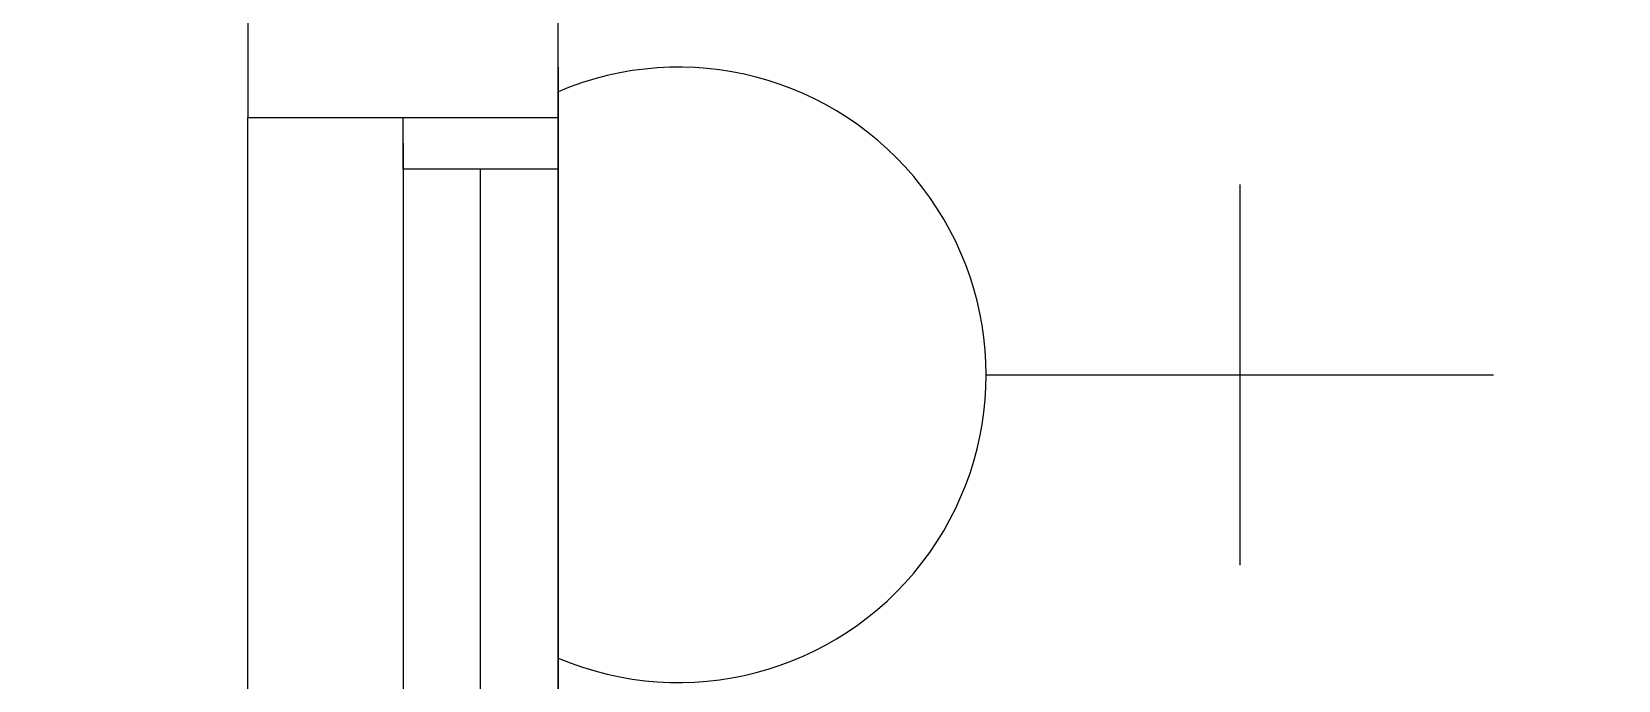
# Model space of a CAD drawing. Header units: inches. Extents: x 16928 to 514628, y -1471 to 241387.
# Drawn here: x 52780 to 54314, y 54141 to 54768 of the extents above; entities that cross this region are included whole.
import ezdxf

# ---------------------------------------------------------------- set-up
doc = ezdxf.new("R2010")
doc.units = ezdxf.units.IN
doc.header["$MEASUREMENT"] = 0
for name, color, linetype in [('12. mRspecT - LEGEND', 1, 'Continuous'), ('ELECT', 6, 'Continuous'), ('LW', 2, 'Continuous'), ('TB', 8, 'Continuous'), ('WALL', 1, 'Continuous'), ('WIN', 9, 'Continuous')]:
    doc.layers.add(name, color=color, linetype=linetype)

# ---------------------------------------------------------------- blocks, each defined once
blk = doc.blocks.new('13A SSO 300mm')
at = {"layer": 'ELECT', "color": 6}
for p, q in [((0, 413.8), (0, 904.4)), ((-184, 659.1), (184, 659.1)), ((-297.4, 0), (297.4, 0))]:
    blk.add_line(p, q, dxfattribs=at)
blk.add_arc((0, 116.3), 297.4, 336.9763, 203.0237, dxfattribs=at)

msp = doc.modelspace()

# ---------------------------------------------------------------- linework, layer by layer
at = {"layer": '12. mRspecT - LEGEND'}
msp.add_lwpolyline([(53513.8, 34610.5), (51863.6, 34610.5), (51863.6, 37610.5), (55288.6, 37610.5), (55288.6, 44260.5), (53288.6, 44260.5), (53288.6, 56110.5), (57288.6, 56110.5), (57288.6, 58610.5), (65138.6, 58610.5), (65138.6, 56785.5), (68563.3, 56785.5), (68563.6, 57160.5)], dxfattribs=at)
at = {"layer": 'LW'}
msp.add_line((52988.6, 51685.5), (52988.6, 54685.5), dxfattribs=at)
at = {"layer": 'WALL'}
msp.add_line((53288.6, 54685.5), (53288.6, 56260.5), dxfattribs=at)
msp.add_lwpolyline([(53288.6, 54685.5), (53288.6, 54835.5), (52988.6, 54835.5), (52988.6, 54685.5)], close=True, dxfattribs=at)
at = {"layer": 'WIN'}
for p, q in [((53288.6, 54685.5), (53288.6, 51685.5)), ((53138.6, 54660.5), (53138.6, 51710.5)), ((53213.6, 54095.5), (53213.6, 54635.5))]:
    msp.add_line(p, q, dxfattribs=at)
msp.add_lwpolyline([(53138.6, 54635.5), (53138.6, 54685.5), (53288.6, 54685.5), (53288.6, 54635.5)], close=True, dxfattribs=at)

# ---------------------------------------------------------------- block references
at = {"layer": 'TB', "color": 6, "linetype": 'Continuous', "rotation": 270}
msp.add_blockref('13A SSO 300mm', (53288.6, 54436.6), dxfattribs=at)

doc.saveas('drawing.dxf')
